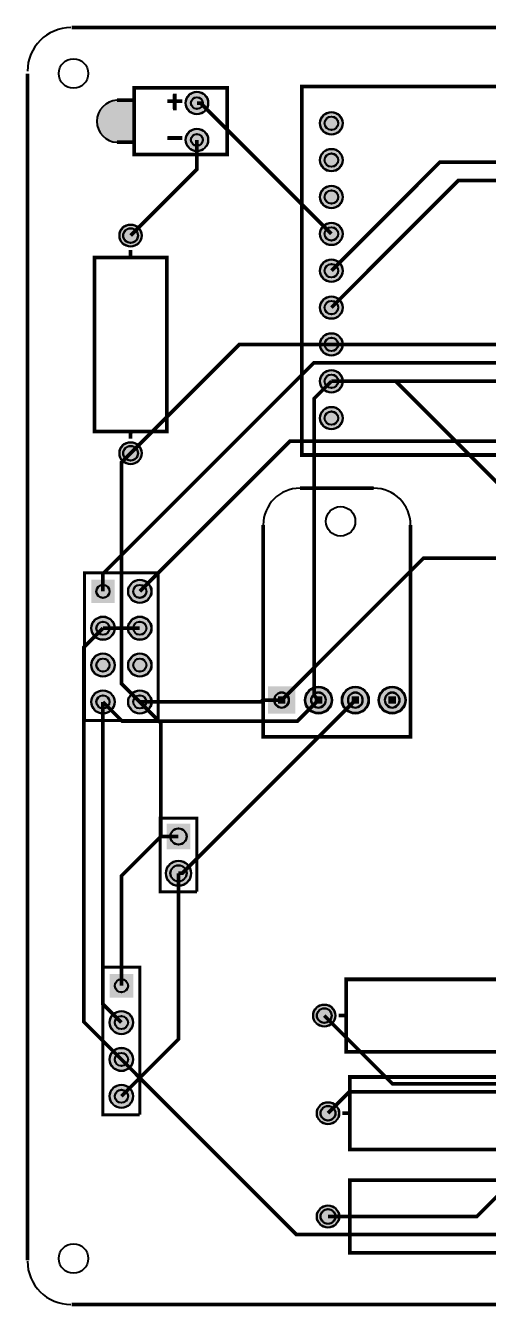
# Model space of a CAD drawing. Header units: millimetres. Extents: x -0.1 to 94.1, y -0.1 to 90.4.
# Drawn here: x -0.1 to 31.7, y -0.1 to 88.1 of the extents above; entities that cross this region are included whole.
import ezdxf

# ---------------------------------------------------------------- set-up
doc = ezdxf.new("R2010")
doc.units = ezdxf.units.MM
for name, color, linetype, true_color in [('BoardOutLine', 7, 'Continuous', 0xff00ff), ('BottomLayer', 7, 'Continuous', 0x0000ff), ('BottomSolderMaskLayer', 7, 'Continuous', 0xaa00ff), ('Document', 7, 'Continuous', 0xffffff), ('Multi-Layer', 7, 'Continuous', 0xc0c0c0), ('TopLayer', 7, 'Continuous', 0xff0000), ('TopSilkLayer', 7, 'Continuous', 0xffcc00), ('TopSolderMaskLayer', 7, 'Continuous', 0x800080)]:
    doc.layers.add(name, color=color, linetype=linetype, true_color=true_color)

msp = doc.modelspace()

# ---------------------------------------------------------------- hatches: boundary and pattern name
at = {"layer": 'BottomSolderMaskLayer'}
for points in [[(10.897, 82.804, 1), (12.471, 82.804, 1)], [(20.168, 81.407, 1), (21.742, 81.407, 1)], [(10.897, 80.264, 1), (12.471, 80.264, 1)], [(20.168, 78.867, 1), (21.742, 78.867, 1)], [(20.168, 76.327, 1), (21.742, 76.327, 1)], [(6.337, 73.667, 1), (7.887, 73.667, 1)], [(20.168, 73.787, 1), (21.742, 73.787, 1)], [(20.168, 71.247, 1), (21.742, 71.247, 1)], [(20.168, 68.707, 1), (21.742, 68.707, 1)], [(20.168, 66.167, 1), (21.742, 66.167, 1)], [(20.168, 63.627, 1), (21.742, 63.627, 1)], [(20.168, 61.087, 1), (21.742, 61.087, 1)], [(6.337, 58.667, 1), (7.887, 58.667, 1)], [(6.02, 49.962), (6.02, 48.336), (4.394, 48.336), (4.394, 49.962)], [(6.934, 49.149, 1), (8.56, 49.149, 1)], [(4.394, 46.609, 1), (6.02, 46.609, 1)], [(6.934, 46.609, 1), (8.56, 46.609, 1)], [(4.394, 44.069, 1), (6.02, 44.069, 1)], [(6.934, 44.069, 1), (8.56, 44.069, 1)], [(18.466, 42.596), (18.466, 40.716), (16.586, 40.716), (16.586, 42.596)], [(19.126, 41.656, 1), (21.006, 41.656, 1)], [(21.666, 41.656, 1), (23.546, 41.656, 1)], [(24.206, 41.656, 1), (26.086, 41.656, 1)], [(4.394, 41.529, 1), (6.02, 41.529, 1)], [(6.934, 41.529, 1), (8.56, 41.529, 1)], [(11.225, 33.135), (11.225, 31.381), (9.603, 31.381), (9.603, 33.135)], [(9.539, 29.718, 1), (11.289, 29.718, 1)], [(7.29, 22.784), (7.29, 21.158), (5.664, 21.158), (5.664, 22.784)], [(19.692, 19.912, 1), (21.243, 19.912, 1)], [(5.664, 19.431, 1), (7.29, 19.431, 1)], [(5.664, 16.891, 1), (7.29, 16.891, 1)], [(5.664, 14.351, 1), (7.29, 14.351, 1)], [(19.946, 13.181, 1), (21.497, 13.181, 1)], [(19.946, 6.069, 1), (21.497, 6.069, 1)]]:
    msp.add_hatch(color=256, dxfattribs=at).paths.add_polyline_path(points)
at = {"layer": 'Document'}
for points in [[(7.239, 83.058), (6.096, 82.995), (6.096, 82.995), (6.045, 82.994), (5.994, 82.991), (5.943, 82.985), (5.892, 82.978), (5.842, 82.969), (5.792, 82.958), (5.743, 82.945), (5.694, 82.929), (5.646, 82.912), (5.598, 82.893), (5.552, 82.872), (5.506, 82.849), (5.461, 82.825), (5.417, 82.798), (5.375, 82.77), (5.333, 82.74), (5.293, 82.708), (5.254, 82.675), (5.216, 82.641), (5.18, 82.604), (5.145, 82.567), (5.112, 82.528), (5.081, 82.488), (5.051, 82.446), (5.023, 82.403), (4.996, 82.36), (4.971, 82.315), (4.949, 82.269), (4.928, 82.222), (4.909, 82.175), (4.891, 82.127), (4.876, 82.078), (4.863, 82.029), (4.852, 81.979), (4.842, 81.928), (4.835, 81.878), (4.83, 81.827), (4.827, 81.776), (4.826, 81.725), (4.826, 81.471), (4.826, 81.344), (4.827, 81.293), (4.83, 81.241), (4.835, 81.191), (4.842, 81.14), (4.852, 81.09), (4.863, 81.04), (4.876, 80.99), (4.891, 80.942), (4.909, 80.893), (4.928, 80.846), (4.949, 80.799), (4.971, 80.753), (4.996, 80.709), (5.023, 80.665), (5.051, 80.622), (5.081, 80.581), (5.112, 80.54), (5.145, 80.502), (5.18, 80.464), (5.216, 80.428), (5.254, 80.393), (5.293, 80.36), (5.333, 80.328), (5.375, 80.298), (5.417, 80.27), (5.461, 80.244), (5.506, 80.219), (5.552, 80.196), (5.598, 80.175), (5.646, 80.156), (5.694, 80.139), (5.743, 80.124), (5.792, 80.111), (5.842, 80.099), (5.892, 80.09), (5.943, 80.083), (5.994, 80.078), (6.045, 80.075), (6.096, 80.074), (7.239, 80.074)], [(9.652, 83.058), (10.668, 83.058), (10.668, 82.804), (9.652, 82.804)], [(10.004, 82.382), (10.004, 83.398), (10.258, 83.398), (10.258, 82.382)], [(9.67, 80.538), (10.686, 80.538), (10.686, 80.284), (9.67, 80.284)]]:
    msp.add_hatch(color=256, dxfattribs=at).paths.add_polyline_path(points)
at = {"layer": 'Multi-Layer'}
for points in [[(10.922, 82.804, 1), (12.446, 82.804, 1)], [(20.193, 81.407, 1), (21.717, 81.407, 1)], [(10.922, 80.264, 1), (12.446, 80.264, 1)], [(20.193, 78.867, 1), (21.717, 78.867, 1)], [(20.193, 76.327, 1), (21.717, 76.327, 1)], [(6.362, 73.667, 1), (7.862, 73.667, 1)], [(20.193, 73.787, 1), (21.717, 73.787, 1)], [(20.193, 71.247, 1), (21.717, 71.247, 1)], [(20.193, 68.707, 1), (21.717, 68.707, 1)], [(20.193, 66.167, 1), (21.717, 66.167, 1)], [(20.193, 63.627, 1), (21.717, 63.627, 1)], [(20.193, 61.087, 1), (21.717, 61.087, 1)], [(6.362, 58.667, 1), (7.862, 58.667, 1)], [(5.994, 49.936), (5.994, 48.362), (4.42, 48.362), (4.42, 49.936)], [(6.96, 49.149, 1), (8.534, 49.149, 1)], [(4.42, 46.609, 1), (5.994, 46.609, 1)], [(6.96, 46.609, 1), (8.534, 46.609, 1)], [(4.42, 44.069, 1), (5.994, 44.069, 1)], [(6.96, 44.069, 1), (8.534, 44.069, 1)], [(18.415, 42.545), (18.415, 40.767), (16.637, 40.767), (16.637, 42.545)], [(19.177, 41.656, 1), (20.955, 41.656, 1)], [(21.717, 41.656, 1), (23.495, 41.656, 1)], [(24.257, 41.656, 1), (26.035, 41.656, 1)], [(4.42, 41.529, 1), (5.994, 41.529, 1)], [(6.96, 41.529, 1), (8.534, 41.529, 1)], [(11.201, 33.108), (11.201, 31.408), (9.627, 31.408), (9.627, 33.108)], [(9.564, 29.718, 1), (11.264, 29.718, 1)], [(7.264, 22.758), (7.264, 21.184), (5.69, 21.184), (5.69, 22.758)], [(19.717, 19.912, 1), (21.217, 19.912, 1)], [(5.69, 19.431, 1), (7.264, 19.431, 1)], [(5.69, 16.891, 1), (7.264, 16.891, 1)], [(5.69, 14.351, 1), (7.264, 14.351, 1)], [(19.971, 13.181, 1), (21.471, 13.181, 1)], [(19.971, 6.069, 1), (21.471, 6.069, 1)]]:
    msp.add_hatch(color=256, dxfattribs=at).paths.add_polyline_path(points)
at = {"layer": 'TopSilkLayer'}
for points in [[(17.78, 41.91), (17.272, 41.91), (17.272, 41.402), (17.78, 41.402)], [(20.32, 41.91), (19.812, 41.91), (19.812, 41.402), (20.32, 41.402)], [(22.86, 41.91), (22.352, 41.91), (22.352, 41.402), (22.86, 41.402)], [(25.4, 41.91), (24.892, 41.91), (24.892, 41.402), (25.4, 41.402)]]:
    msp.add_hatch(color=256, dxfattribs=at).paths.add_polyline_path(points)
at = {"layer": 'TopSolderMaskLayer'}
for points in [[(10.897, 82.804, 1), (12.471, 82.804, 1)], [(20.168, 81.407, 1), (21.742, 81.407, 1)], [(10.897, 80.264, 1), (12.471, 80.264, 1)], [(20.168, 78.867, 1), (21.742, 78.867, 1)], [(20.168, 76.327, 1), (21.742, 76.327, 1)], [(6.337, 73.667, 1), (7.887, 73.667, 1)], [(20.168, 73.787, 1), (21.742, 73.787, 1)], [(20.168, 71.247, 1), (21.742, 71.247, 1)], [(20.168, 68.707, 1), (21.742, 68.707, 1)], [(20.168, 66.167, 1), (21.742, 66.167, 1)], [(20.168, 63.627, 1), (21.742, 63.627, 1)], [(20.168, 61.087, 1), (21.742, 61.087, 1)], [(6.337, 58.667, 1), (7.887, 58.667, 1)], [(6.02, 49.962), (6.02, 48.336), (4.394, 48.336), (4.394, 49.962)], [(6.934, 49.149, 1), (8.56, 49.149, 1)], [(4.394, 46.609, 1), (6.02, 46.609, 1)], [(6.934, 46.609, 1), (8.56, 46.609, 1)], [(4.394, 44.069, 1), (6.02, 44.069, 1)], [(6.934, 44.069, 1), (8.56, 44.069, 1)], [(18.466, 42.596), (18.466, 40.716), (16.586, 40.716), (16.586, 42.596)], [(19.126, 41.656, 1), (21.006, 41.656, 1)], [(21.666, 41.656, 1), (23.546, 41.656, 1)], [(24.206, 41.656, 1), (26.086, 41.656, 1)], [(4.394, 41.529, 1), (6.02, 41.529, 1)], [(6.934, 41.529, 1), (8.56, 41.529, 1)], [(11.225, 33.135), (11.225, 31.381), (9.603, 31.381), (9.603, 33.135)], [(9.539, 29.718, 1), (11.289, 29.718, 1)], [(7.29, 22.784), (7.29, 21.158), (5.664, 21.158), (5.664, 22.784)], [(19.692, 19.912, 1), (21.243, 19.912, 1)], [(5.664, 19.431, 1), (7.29, 19.431, 1)], [(5.664, 16.891, 1), (7.29, 16.891, 1)], [(5.664, 14.351, 1), (7.29, 14.351, 1)], [(19.946, 13.181, 1), (21.497, 13.181, 1)], [(19.946, 6.069, 1), (21.497, 6.069, 1)]]:
    msp.add_hatch(color=256, dxfattribs=at).paths.add_polyline_path(points)

# ---------------------------------------------------------------- linework, layer by layer
at = {"layer": 'BoardOutLine', "const_width": 0.254}
for points in [[(90.932, 88.011), (3.048, 88.011)], [(0, 84.836), (0, 3.048)], [(3.048, 0), (90.932, 0)]]:
    msp.add_lwpolyline(points, dxfattribs=at)
at = {"layer": 'BoardOutLine'}
for centre, start, end in [((3, 85), 90, 180), ((3, 3), 180, 270)]:
    msp.add_arc(centre, 3, start, end, dxfattribs=at)
at = {"layer": 'BottomLayer', "const_width": 0.254}
for points in [[(20.955, 73.787), (11.938, 82.804), (11.684, 82.804)], [(7.112, 73.667), (11.684, 78.239), (11.684, 80.264)], [(20.955, 63.627), (19.76, 62.433), (19.76, 41.962), (20.066, 41.656)], [(20.955, 63.627), (25.4, 63.627), (35.052, 53.975)], [(7.112, 58.667), (6.477, 58.032), (6.477, 42.799), (7.747, 41.529)], [(6.477, 16.891), (3.883, 19.485), (3.883, 45.285), (5.207, 46.609)], [(6.477, 19.431), (5.207, 20.701), (5.207, 41.529)], [(9.199, 32.258), (9.199, 40.077), (7.747, 41.529)], [(10.414, 29.718), (10.668, 29.718), (22.606, 41.656)], [(6.477, 21.971), (6.477, 29.536), (9.199, 32.258)], [(10.414, 32.258), (9.199, 32.258)], [(10.414, 29.718), (10.414, 18.288), (6.477, 14.351)]]:
    msp.add_lwpolyline(points, dxfattribs=at)
at = {"layer": 'BottomSolderMaskLayer'}
for points in [[(16.998, 41.656), (16.998, 41.656)], [(18.054, 41.656), (18.054, 41.656)], [(19.538, 41.656), (19.538, 41.656)], [(20.594, 41.656), (20.594, 41.656)], [(22.078, 41.656), (22.078, 41.656)], [(23.134, 41.656), (23.134, 41.656)], [(24.618, 41.656), (24.618, 41.656)], [(25.674, 41.656), (25.674, 41.656)]]:
    msp.add_lwpolyline(points, close=True, dxfattribs=at)
for centre, radius in [((11.684, 82.804), 0.787), ((11.684, 82.804), 0.413), ((20.955, 81.407), 0.787), ((20.955, 81.407), 0.472), ((11.684, 80.264), 0.787), ((11.684, 80.264), 0.413), ((20.955, 78.867), 0.787), ((20.955, 78.867), 0.472), ((20.955, 76.327), 0.787), ((20.955, 76.327), 0.472), ((7.112, 73.667), 0.775), ((7.112, 73.667), 0.517), ((20.955, 73.787), 0.787), ((20.955, 73.787), 0.472), ((20.955, 71.247), 0.787), ((20.955, 71.247), 0.472), ((20.955, 68.707), 0.787), ((20.955, 68.707), 0.472), ((20.955, 66.167), 0.787), ((20.955, 66.167), 0.472), ((20.955, 63.627), 0.787), ((20.955, 63.627), 0.472), ((20.955, 61.087), 0.787), ((20.955, 61.087), 0.472), ((7.112, 58.667), 0.775), ((7.112, 58.667), 0.517), ((5.207, 49.149), 0.459), ((7.747, 49.149), 0.813), ((7.747, 49.149), 0.459), ((5.207, 46.609), 0.813), ((5.207, 46.609), 0.459), ((7.747, 46.609), 0.813), ((7.747, 46.609), 0.459), ((5.207, 44.069), 0.813), ((5.207, 44.069), 0.459), ((7.747, 44.069), 0.813), ((7.747, 44.069), 0.459), ((20.066, 41.656), 0.94), ((22.606, 41.656), 0.94), ((25.146, 41.656), 0.94), ((5.207, 41.529), 0.813), ((5.207, 41.529), 0.459), ((7.747, 41.529), 0.813), ((7.747, 41.529), 0.459), ((10.414, 32.258), 0.566), ((10.414, 29.718), 0.875), ((10.414, 29.718), 0.566), ((6.477, 21.971), 0.459), ((20.467, 19.912), 0.775), ((20.467, 19.912), 0.517), ((6.477, 19.431), 0.813), ((6.477, 19.431), 0.459), ((6.477, 16.891), 0.813), ((6.477, 16.891), 0.459), ((6.477, 14.351), 0.813), ((6.477, 14.351), 0.459), ((20.721, 13.181), 0.775), ((20.721, 13.181), 0.517), ((20.721, 6.069), 0.775), ((20.721, 6.069), 0.517)]:
    msp.add_circle(centre, radius, dxfattribs=at)
for centre, start, end in [((17.526, 41.656), 360, 540), ((17.526, 41.656), 540, 360), ((20.066, 41.656), 360, 540), ((20.066, 41.656), 540, 360), ((22.606, 41.656), 360, 540), ((22.606, 41.656), 540, 360), ((25.146, 41.656), 360, 540), ((25.146, 41.656), 540, 360)]:
    msp.add_arc(centre, 0.528, start, end, dxfattribs=at)
at = {"layer": 'Multi-Layer'}
for points in [[(17.026, 41.656), (17.026, 41.656)], [(18.026, 41.656), (18.026, 41.656)], [(19.566, 41.656), (19.566, 41.656)], [(20.566, 41.656), (20.566, 41.656)], [(22.106, 41.656), (22.106, 41.656)], [(23.106, 41.656), (23.106, 41.656)], [(24.646, 41.656), (24.646, 41.656)], [(25.646, 41.656), (25.646, 41.656)]]:
    msp.add_lwpolyline(points, close=True, dxfattribs=at)
for centre, radius in [((3.175, 84.836), 1.016), ((11.684, 82.804), 0.762), ((11.684, 82.804), 0.4), ((20.955, 81.407), 0.762), ((20.955, 81.407), 0.457), ((11.684, 80.264), 0.762), ((11.684, 80.264), 0.4), ((20.955, 78.867), 0.762), ((20.955, 78.867), 0.457), ((20.955, 76.327), 0.762), ((20.955, 76.327), 0.457), ((7.112, 73.667), 0.75), ((7.112, 73.667), 0.5), ((20.955, 73.787), 0.762), ((20.955, 73.787), 0.457), ((20.955, 71.247), 0.762), ((20.955, 71.247), 0.457), ((20.955, 68.707), 0.762), ((20.955, 68.707), 0.457), ((20.955, 66.167), 0.762), ((20.955, 66.167), 0.457), ((20.955, 63.627), 0.762), ((20.955, 63.627), 0.457), ((20.955, 61.087), 0.762), ((20.955, 61.087), 0.457), ((7.112, 58.667), 0.75), ((7.112, 58.667), 0.5), ((21.59, 53.975), 1.016), ((5.207, 49.149), 0.445), ((7.747, 49.149), 0.787), ((7.747, 49.149), 0.445), ((5.207, 46.609), 0.787), ((5.207, 46.609), 0.445), ((7.747, 46.609), 0.787), ((7.747, 46.609), 0.445), ((5.207, 44.069), 0.787), ((5.207, 44.069), 0.445), ((7.747, 44.069), 0.787), ((7.747, 44.069), 0.445), ((20.066, 41.656), 0.889), ((22.606, 41.656), 0.889), ((25.146, 41.656), 0.889), ((5.207, 41.529), 0.787), ((5.207, 41.529), 0.445), ((7.747, 41.529), 0.787), ((7.747, 41.529), 0.445), ((10.414, 32.258), 0.55), ((10.414, 29.718), 0.85), ((10.414, 29.718), 0.55), ((6.477, 21.971), 0.445), ((20.467, 19.912), 0.75), ((20.467, 19.912), 0.5), ((6.477, 19.431), 0.787), ((6.477, 19.431), 0.445), ((6.477, 16.891), 0.787), ((6.477, 16.891), 0.445), ((6.477, 14.351), 0.787), ((6.477, 14.351), 0.445), ((20.721, 13.181), 0.75), ((20.721, 13.181), 0.5), ((20.721, 6.069), 0.75), ((20.721, 6.069), 0.5), ((3.175, 3.175), 1.016)]:
    msp.add_circle(centre, radius, dxfattribs=at)
for centre, start, end in [((17.526, 41.656), 360, 540), ((17.526, 41.656), 540, 360), ((20.066, 41.656), 360, 540), ((20.066, 41.656), 540, 360), ((22.606, 41.656), 360, 540), ((22.606, 41.656), 540, 360), ((25.146, 41.656), 360, 540), ((25.146, 41.656), 540, 360)]:
    msp.add_arc(centre, 0.5, start, end, dxfattribs=at)
at = {"layer": 'TopLayer', "const_width": 0.254}
for points in [[(20.955, 71.247), (28.442, 78.734), (55.62, 78.734), (56.896, 80.01)], [(20.955, 68.707), (29.718, 77.47), (56.896, 77.47)], [(75.553, 76.593), (72.62, 73.66), (71.649, 73.66), (64.029, 66.04), (56.412, 66.04), (53.999, 63.627), (20.955, 63.627)], [(56.896, 72.39), (50.673, 66.167), (20.955, 66.167)], [(56.896, 67.31), (54.483, 64.897), (19.74, 64.897), (5.207, 50.364)], [(20.955, 66.167), (14.612, 66.167), (7.112, 58.667)], [(56.896, 62.23), (54.173, 59.507), (18.105, 59.507), (7.747, 49.149)], [(35.052, 51.435), (27.305, 51.435), (17.526, 41.656)], [(5.207, 49.149), (5.207, 50.364)], [(7.747, 46.609), (5.207, 46.609)], [(5.207, 41.529), (6.533, 40.203), (18.613, 40.203), (20.066, 41.656)], [(7.747, 41.529), (16.083, 41.529), (16.21, 41.656)], [(17.526, 41.656), (16.21, 41.656)], [(20.467, 19.912), (25.175, 15.204), (49.219, 15.204), (49.536, 15.521), (50.712, 15.521)], [(6.477, 16.891), (18.535, 4.833), (79.274, 4.833), (85.822, 11.382)], [(20.721, 13.181), (22.188, 14.649), (50.282, 14.649)], [(20.721, 6.069), (30.987, 6.069), (37.03, 12.113), (49.145, 12.113)]]:
    msp.add_lwpolyline(points, dxfattribs=at)
at = {"layer": 'TopSilkLayer'}
for points, const_width in [([(7.359, 83.848), (13.759, 83.848), (13.759, 79.248), (7.359, 79.248), (7.359, 83.848)], 0.254), ([(18.923, 58.547), (18.923, 83.947), (52.959, 83.947), (52.959, 58.547), (18.923, 58.547)], 0.254), ([(4.613, 72.167), (9.611, 72.167), (9.611, 60.168), (4.613, 60.168), (4.613, 72.167)], 0.254), ([(9.017, 50.419), (3.937, 50.419), (3.937, 40.259), (9.017, 40.259), (9.017, 50.419)], 0.203), ([(21.968, 17.413), (21.968, 22.412), (33.967, 22.412), (33.967, 17.413), (21.968, 17.413)], 0.254), ([(22.222, 10.682), (22.222, 15.681), (34.221, 15.681), (34.221, 10.682), (22.222, 10.682)], 0.254), ([(22.222, 3.57), (22.222, 8.569), (34.221, 8.569), (34.221, 3.57), (22.222, 3.57)], 0.254)]:
    msp.add_lwpolyline(points, close=True, dxfattribs=dict(at, const_width=const_width))
for points, const_width in [([(6.172, 82.997), (7.384, 82.997)], 0.254), ([(9.652, 82.931), (10.668, 82.931)], 0.254), ([(10.16, 83.439), (10.16, 82.296)], 0.254), ([(9.652, 80.391), (10.668, 80.391)], 0.254), ([(6.172, 80.1), (7.384, 80.1)], 0.254), ([(7.112, 72.667), (7.112, 72.167)], 0.254), ([(7.112, 59.667), (7.112, 60.071), (7.208, 60.167)], 0.254), ([(18.796, 56.261), (23.876, 56.261)], 0.254), ([(26.416, 53.721), (26.416, 39.116), (16.256, 39.116), (16.256, 53.721)], 0.254), ([(26.416, 41.021), (26.416, 42.291)], 0.203), ([(11.684, 28.448), (9.144, 28.448), (9.144, 33.528), (11.684, 33.528), (11.684, 31.623)], 0.203), ([(11.684, 28.448), (11.684, 31.623)], 0.203), ([(7.747, 13.081), (5.207, 13.081), (5.207, 23.241), (7.747, 23.241), (7.747, 21.336)], 0.203), ([(7.747, 13.081), (7.747, 21.336)], 0.203), ([(21.467, 19.912), (21.967, 19.912)], 0.254), ([(21.721, 13.181), (22.221, 13.181)], 0.254), ([(21.721, 6.069), (22.221, 6.069)], 0.254)]:
    msp.add_lwpolyline(points, dxfattribs=dict(at, const_width=const_width))
for centre, radius, start, end in [((6.236, 81.548), 1.45, 92.4923, 267.5077), ((18.796, 53.721), 2.54, 90, 180), ((23.876, 53.721), 2.54, 0, 90)]:
    msp.add_arc(centre, radius, start, end, dxfattribs=at)
at = {"layer": 'TopSolderMaskLayer'}
for points in [[(16.998, 41.656), (16.998, 41.656)], [(18.054, 41.656), (18.054, 41.656)], [(19.538, 41.656), (19.538, 41.656)], [(20.594, 41.656), (20.594, 41.656)], [(22.078, 41.656), (22.078, 41.656)], [(23.134, 41.656), (23.134, 41.656)], [(24.618, 41.656), (24.618, 41.656)], [(25.674, 41.656), (25.674, 41.656)]]:
    msp.add_lwpolyline(points, close=True, dxfattribs=at)
for centre, radius in [((11.684, 82.804), 0.787), ((11.684, 82.804), 0.413), ((20.955, 81.407), 0.787), ((20.955, 81.407), 0.472), ((11.684, 80.264), 0.787), ((11.684, 80.264), 0.413), ((20.955, 78.867), 0.787), ((20.955, 78.867), 0.472), ((20.955, 76.327), 0.787), ((20.955, 76.327), 0.472), ((7.112, 73.667), 0.775), ((7.112, 73.667), 0.517), ((20.955, 73.787), 0.787), ((20.955, 73.787), 0.472), ((20.955, 71.247), 0.787), ((20.955, 71.247), 0.472), ((20.955, 68.707), 0.787), ((20.955, 68.707), 0.472), ((20.955, 66.167), 0.787), ((20.955, 66.167), 0.472), ((20.955, 63.627), 0.787), ((20.955, 63.627), 0.472), ((20.955, 61.087), 0.787), ((20.955, 61.087), 0.472), ((7.112, 58.667), 0.775), ((7.112, 58.667), 0.517), ((5.207, 49.149), 0.459), ((7.747, 49.149), 0.813), ((7.747, 49.149), 0.459), ((5.207, 46.609), 0.813), ((5.207, 46.609), 0.459), ((7.747, 46.609), 0.813), ((7.747, 46.609), 0.459), ((5.207, 44.069), 0.813), ((5.207, 44.069), 0.459), ((7.747, 44.069), 0.813), ((7.747, 44.069), 0.459), ((20.066, 41.656), 0.94), ((22.606, 41.656), 0.94), ((25.146, 41.656), 0.94), ((5.207, 41.529), 0.813), ((5.207, 41.529), 0.459), ((7.747, 41.529), 0.813), ((7.747, 41.529), 0.459), ((10.414, 32.258), 0.566), ((10.414, 29.718), 0.875), ((10.414, 29.718), 0.566), ((6.477, 21.971), 0.459), ((20.467, 19.912), 0.775), ((20.467, 19.912), 0.517), ((6.477, 19.431), 0.813), ((6.477, 19.431), 0.459), ((6.477, 16.891), 0.813), ((6.477, 16.891), 0.459), ((6.477, 14.351), 0.813), ((6.477, 14.351), 0.459), ((20.721, 13.181), 0.775), ((20.721, 13.181), 0.517), ((20.721, 6.069), 0.775), ((20.721, 6.069), 0.517)]:
    msp.add_circle(centre, radius, dxfattribs=at)
for centre, start, end in [((17.526, 41.656), 360, 540), ((17.526, 41.656), 540, 360), ((20.066, 41.656), 360, 540), ((20.066, 41.656), 540, 360), ((22.606, 41.656), 360, 540), ((22.606, 41.656), 540, 360), ((25.146, 41.656), 360, 540), ((25.146, 41.656), 540, 360)]:
    msp.add_arc(centre, 0.528, start, end, dxfattribs=at)

doc.saveas('drawing.dxf')
